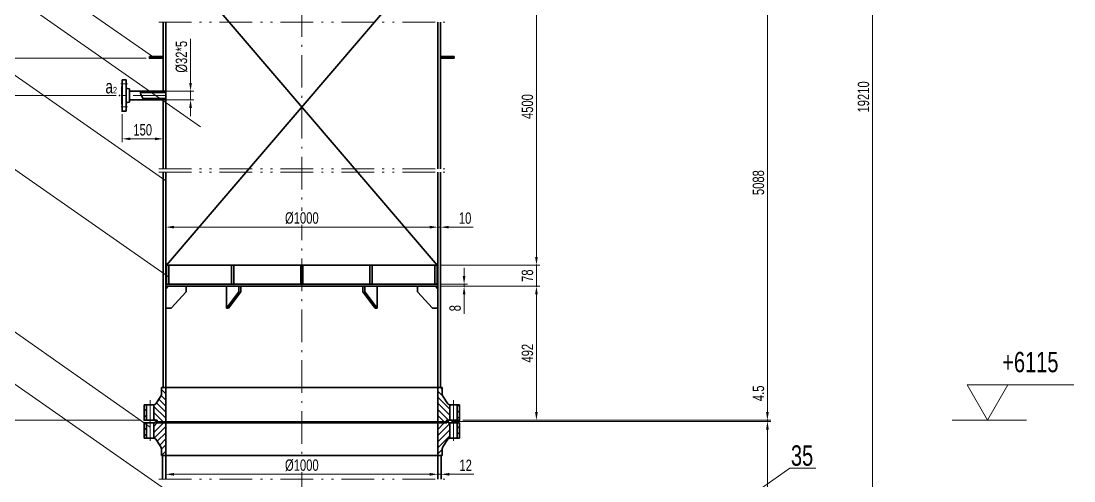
# Model space of a CAD drawing. Header units: millimetres. Extents: x 3739 to 16354, y -2005 to 15830.
# Drawn here: x 5807 to 9677, y 5133 to 6823 of the extents above; entities that cross this region are included whole.
import ezdxf

# ---------------------------------------------------------------- set-up
doc = ezdxf.new("R2010")
doc.units = ezdxf.units.MM
doc.header["$LTSCALE"] = 10
doc.linetypes.add('ACAD_ISO10W100', pattern=[18.7, 12, -3, 0.7, -3])
doc.linetypes.add('ACAD_ISO12W100', pattern=[22.4, 12, -3, 0.7, -3, 0.7, -3])
for name, color, linetype, lineweight in [('中心线', 1, 'ACAD_ISO10W100', 18), ('剖面线', 5, 'Continuous', 15), ('双点划线', 3, 'ACAD_ISO12W100', 18), ('实线层', 2, 'Continuous', 35), ('标注', 7, 'Continuous', 18)]:
    doc.layers.add(name, color=color, linetype=linetype, lineweight=lineweight)
doc.styles.add('HGCAD', font='HGCAD.SHX', dxfattribs={"width": 0.75, "bigfont": 'HZTXT.SHX'})
doc.dimstyles.new('HGCAD$0', dxfattribs={"dimtxt": 3.5, "dimasz": 2.5, "dimexe": 1, "dimexo": 1, "dimgap": 1, "dimtad": 1, "dimdec": 1, "dimdsep": 46, "dimtxsty": 'HGCAD', "dimcen": 0, "dimclrd": 130, "dimclre": 130, "dimclrt": 3, "dimadec": 1, "dimazin": 0, "dimtfac": 0.714286, "dimtmove": 0, "dimatfit": 1, "dimfxl": 0, "dimtzin": 0, "dimlwd": -1, "dimlwe": -1, "dimarcsym": 0})

# ---------------------------------------------------------------- blocks, each defined once
blk = doc.blocks.new('*D73')
at = {"color": 0, "ltscale": 15}
for p in [(7376.7, 5351.9), (8375.4, 2772.9), (8550.3, 2772.9)]:
    blk.add_point(p, dxfattribs=at)
at = {"layer": '标注', "color": 130, "ltscale": 15}
for p, q in [((7388.7, 5351.9), (8562.3, 5351.9)), ((8550.3, 5321.9), (8550.3, 2802.9)), ((8387.4, 2772.9), (8562.3, 2772.9))]:
    blk.add_line(p, q, dxfattribs=at)
for points in [[(8545.3, 5321.9), (8555.3, 5321.9), (8550.3, 5351.9)], [(8545.3, 2802.9), (8555.3, 2802.9), (8550.3, 2772.9)]]:
    blk.add_solid(points, dxfattribs=at)
at = {"layer": '标注', "color": 3, "ltscale": 15, "insert": (8517.3, 4062.4), "char_height": 42, "attachment_point": 5, "rotation": 90, "style": 'HGCAD', "bg_fill": 3, "box_fill_scale": 1.1, "bg_fill_color": 256, "bg_fill_true_color": 13158600, "bg_fill_transparency": 1457}
blk.add_mtext('3200', dxfattribs=at)
blk = doc.blocks.new('*D75')
at = {"color": 0, "ltscale": 15}
for p in [(6338.7, 5182.4), (7338.7, 5182.4), (7338.7, 5157.3)]:
    blk.add_point(p, dxfattribs=at)
at = {"layer": '标注', "color": 130, "ltscale": 15}
for p, q in [((6338.7, 5170.4), (6338.7, 5145.3)), ((6368.7, 5157.3), (7308.7, 5157.3)), ((7338.7, 5170.4), (7338.7, 5145.3))]:
    blk.add_line(p, q, dxfattribs=at)
for points in [[(6368.7, 5162.3), (6368.7, 5152.3), (6338.7, 5157.3)], [(7308.7, 5162.3), (7308.7, 5152.3), (7338.7, 5157.3)]]:
    blk.add_solid(points, dxfattribs=at)
at = {"layer": '标注', "color": 3, "ltscale": 15, "insert": (6838.7, 5190.3), "char_height": 42, "attachment_point": 5, "style": 'HGCAD', "bg_fill": 3, "box_fill_scale": 1.1, "bg_fill_color": 256, "bg_fill_true_color": 13158600, "bg_fill_transparency": 1482}
blk.add_mtext('%%C1000', dxfattribs=at)
blk = doc.blocks.new('*D76')
at = {"color": 0, "ltscale": 15}
for p in [(7338.7, 5157.3), (7350.7, 5157.3), (7350.7, 5157.3)]:
    blk.add_point(p, dxfattribs=at)
at = {"layer": '标注', "color": 130, "ltscale": 15}
for p, q in [((7308.7, 5157.3), (7278.7, 5157.3)), ((7338.7, 5157.3), (7350.7, 5157.3)), ((7380.7, 5157.3), (7471.1, 5157.3))]:
    blk.add_line(p, q, dxfattribs=at)
for points in [[(7308.7, 5162.3), (7308.7, 5152.3), (7338.7, 5157.3)], [(7380.7, 5162.3), (7380.7, 5152.3), (7350.7, 5157.3)]]:
    blk.add_solid(points, dxfattribs=at)
at = {"layer": '标注', "color": 3, "ltscale": 15, "insert": (7440.9, 5190.3), "char_height": 42, "attachment_point": 5, "style": 'HGCAD', "bg_fill": 3, "box_fill_scale": 1.1, "bg_fill_color": 256, "bg_fill_true_color": 13158600, "bg_fill_transparency": 1497}
blk.add_mtext('12', dxfattribs=at)
blk = doc.blocks.new('*D80')
at = {"color": 0, "ltscale": 15}
for p in [(7338.7, 5848.4), (7701.1, 5848.4), (7418.7, 5356.4)]:
    blk.add_point(p, dxfattribs=at)
at = {"layer": '标注', "color": 130, "ltscale": 15}
for p, q in [((7350.7, 5848.4), (7713.1, 5848.4)), ((7701.1, 5386.4), (7701.1, 5818.4)), ((7430.7, 5356.4), (7713.1, 5356.4))]:
    blk.add_line(p, q, dxfattribs=at)
for points in [[(7696.1, 5818.4), (7706.1, 5818.4), (7701.1, 5848.4)], [(7696.1, 5386.4), (7706.1, 5386.4), (7701.1, 5356.4)]]:
    blk.add_solid(points, dxfattribs=at)
at = {"layer": '标注', "color": 3, "ltscale": 15, "insert": (7668.1, 5602.4), "char_height": 42, "attachment_point": 5, "rotation": 90, "style": 'HGCAD', "bg_fill": 3, "box_fill_scale": 1.1, "bg_fill_color": 256, "bg_fill_true_color": 13158600, "bg_fill_transparency": 1542}
blk.add_mtext('492', dxfattribs=at)
blk = doc.blocks.new('*D81')
at = {"color": 0, "ltscale": 15}
blk.add_point((7336.2, 5926.4), dxfattribs=at)
at = {"layer": '标注', "color": 130, "ltscale": 15}
for p, q in [((7701.1, 5956.4), (7701.1, 5986.4)), ((7348.2, 5926.4), (7713.1, 5926.4)), ((7701.1, 5848.4), (7701.1, 5926.4)), ((7701.1, 5818.4), (7701.1, 5788.4))]:
    blk.add_line(p, q, dxfattribs=at)
for points in [[(7696.1, 5956.4), (7706.1, 5956.4), (7701.1, 5926.4)], [(7696.1, 5818.4), (7706.1, 5818.4), (7701.1, 5848.4)]]:
    blk.add_solid(points, dxfattribs=at)
at = {"layer": '标注', "color": 3, "ltscale": 15, "insert": (7668.1, 5887.4), "char_height": 42, "attachment_point": 5, "rotation": 90, "style": 'HGCAD', "bg_fill": 3, "box_fill_scale": 1.1, "bg_fill_color": 256, "bg_fill_true_color": 13158600, "bg_fill_transparency": 1552}
blk.add_mtext('78', dxfattribs=at)
at = {"color": 0, "ltscale": 15}
for p in [(7701.1, 5926.4), (7701.1, 5848.4)]:
    blk.add_point(p, dxfattribs=at)
blk = doc.blocks.new('*D82')
at = {"color": 0, "ltscale": 15}
for p in [(7338.7, 7091.4), (7701.1, 7091.4), (7701.1, 5926.4)]:
    blk.add_point(p, dxfattribs=at)
at = {"layer": '标注', "color": 130, "ltscale": 15}
for p, q in [((7350.7, 7091.4), (7713.1, 7091.4)), ((7701.1, 5956.4), (7701.1, 7061.4))]:
    blk.add_line(p, q, dxfattribs=at)
for points in [[(7696.1, 7061.4), (7706.1, 7061.4), (7701.1, 7091.4)], [(7696.1, 5956.4), (7706.1, 5956.4), (7701.1, 5926.4)]]:
    blk.add_solid(points, dxfattribs=at)
at = {"layer": '标注', "color": 3, "ltscale": 15, "insert": (7668.1, 6508.9), "char_height": 42, "attachment_point": 5, "rotation": 90, "style": 'HGCAD', "bg_fill": 3, "box_fill_scale": 1.1, "bg_fill_color": 256, "bg_fill_true_color": 13158600, "bg_fill_transparency": 1562}
blk.add_mtext('4500', dxfattribs=at)
blk = doc.blocks.new('*D83')
at = {"color": 0, "ltscale": 15}
for p in [(7338.7, 5856.4), (7338.7, 5848.4), (7435.2, 5848.4)]:
    blk.add_point(p, dxfattribs=at)
at = {"layer": '标注', "color": 130, "ltscale": 15}
for p, q in [((7435.2, 5886.4), (7435.2, 5916.4)), ((7350.7, 5856.4), (7447.2, 5856.4)), ((7350.7, 5848.4), (7447.2, 5848.4)), ((7435.2, 5856.4), (7435.2, 5848.4)), ((7435.2, 5818.4), (7435.2, 5747.4))]:
    blk.add_line(p, q, dxfattribs=at)
for points in [[(7430.2, 5886.4), (7440.2, 5886.4), (7435.2, 5856.4)], [(7430.2, 5818.4), (7440.2, 5818.4), (7435.2, 5848.4)]]:
    blk.add_solid(points, dxfattribs=at)
at = {"layer": '标注', "color": 3, "ltscale": 15, "insert": (7402.2, 5767.9), "char_height": 42, "attachment_point": 5, "rotation": 90, "style": 'HGCAD', "bg_fill": 3, "box_fill_scale": 1.1, "bg_fill_color": 256, "bg_fill_true_color": 13158600, "bg_fill_transparency": 1577}
blk.add_mtext('8', dxfattribs=at)
blk = doc.blocks.new('*D84')
at = {"color": 0, "ltscale": 15}
for p in [(6338.7, 6065.7), (7338.7, 6065.7), (7338.7, 6065.7)]:
    blk.add_point(p, dxfattribs=at)
at = {"layer": '标注', "color": 130, "ltscale": 15}
blk.add_line((6368.7, 6065.7), (7308.7, 6065.7), dxfattribs=at)
for points in [[(6368.7, 6070.7), (6368.7, 6060.7), (6338.7, 6065.7)], [(7308.7, 6070.7), (7308.7, 6060.7), (7338.7, 6065.7)]]:
    blk.add_solid(points, dxfattribs=at)
at = {"layer": '标注', "color": 3, "ltscale": 15, "insert": (6838.7, 6098.7), "char_height": 42, "attachment_point": 5, "style": 'HGCAD', "bg_fill": 3, "box_fill_scale": 1.1, "bg_fill_color": 256, "bg_fill_true_color": 13158600, "bg_fill_transparency": 1587}
blk.add_mtext('%%c1000', dxfattribs=at)
blk = doc.blocks.new('*D85')
at = {"color": 0, "ltscale": 15}
for p in [(7338.7, 6065.7), (7348.7, 6065.7), (7348.7, 6065.7)]:
    blk.add_point(p, dxfattribs=at)
at = {"layer": '标注', "color": 130, "ltscale": 15}
for p, q in [((7308.7, 6065.7), (7278.7, 6065.7)), ((7338.7, 6065.7), (7348.7, 6065.7)), ((7378.7, 6065.7), (7469.1, 6065.7))]:
    blk.add_line(p, q, dxfattribs=at)
for points in [[(7308.7, 6070.7), (7308.7, 6060.7), (7338.7, 6065.7)], [(7378.7, 6070.7), (7378.7, 6060.7), (7348.7, 6065.7)]]:
    blk.add_solid(points, dxfattribs=at)
at = {"layer": '标注', "color": 3, "ltscale": 15, "insert": (7438.9, 6098.7), "char_height": 42, "attachment_point": 5, "style": 'HGCAD', "bg_fill": 3, "box_fill_scale": 1.1, "bg_fill_color": 256, "bg_fill_true_color": 13158600, "bg_fill_transparency": 1602}
blk.add_mtext('10', dxfattribs=at)
blk = doc.blocks.new('*D86')
at = {"color": 0, "ltscale": 15}
for p in [(8550.3, 5356.4), (8550.3, 5356.4), (8550.3, 5351.9)]:
    blk.add_point(p, dxfattribs=at)
at = {"layer": '标注', "color": 130, "ltscale": 15}
for p, q in [((8550.3, 5386.4), (8550.3, 5493.7)), ((8550.3, 5351.9), (8550.3, 5356.4)), ((8550.3, 5321.9), (8550.3, 5291.9))]:
    blk.add_line(p, q, dxfattribs=at)
for points in [[(8545.3, 5386.4), (8555.3, 5386.4), (8550.3, 5356.4)], [(8545.3, 5321.9), (8555.3, 5321.9), (8550.3, 5351.9)]]:
    blk.add_solid(points, dxfattribs=at)
at = {"layer": '标注', "color": 3, "ltscale": 15, "insert": (8517.3, 5455), "char_height": 42, "attachment_point": 5, "rotation": 90, "style": 'HGCAD', "bg_fill": 3, "box_fill_scale": 1.1, "bg_fill_color": 256, "bg_fill_true_color": 13158600, "bg_fill_transparency": 1612}
blk.add_mtext('4.5', dxfattribs=at)
blk = doc.blocks.new('*D94')
at = {"color": 0, "ltscale": 15}
for p in [(7376.7, 7102.4), (7418.7, 5356.4), (8550.3, 5356.4)]:
    blk.add_point(p, dxfattribs=at)
at = {"layer": '标注', "color": 130, "ltscale": 15}
for p, q in [((7388.7, 7102.4), (8562.3, 7102.4)), ((8550.3, 7072.4), (8550.3, 5386.4)), ((7430.7, 5356.4), (8562.3, 5356.4))]:
    blk.add_line(p, q, dxfattribs=at)
for points in [[(8545.3, 7072.4), (8555.3, 7072.4), (8550.3, 7102.4)], [(8545.3, 5386.4), (8555.3, 5386.4), (8550.3, 5356.4)]]:
    blk.add_solid(points, dxfattribs=at)
at = {"layer": '标注', "color": 3, "ltscale": 15, "insert": (8517.3, 6229.4), "char_height": 42, "attachment_point": 5, "rotation": 90, "style": 'HGCAD', "bg_fill": 3, "box_fill_scale": 1.1, "bg_fill_color": 256, "bg_fill_true_color": 13158600, "bg_fill_transparency": 1707}
blk.add_mtext('5088', dxfattribs=at)
blk = doc.blocks.new('*D118')
at = {"color": 0, "ltscale": 15}
for p in [(6178.7, 6492.5), (6328.7, 6492.5), (6328.7, 6390.3)]:
    blk.add_point(p, dxfattribs=at)
at = {"layer": '标注', "color": 130, "ltscale": 15}
for p, q in [((6178.7, 6480.5), (6178.7, 6378.3)), ((6328.7, 6480.5), (6328.7, 6378.3)), ((6208.7, 6390.3), (6298.7, 6390.3))]:
    blk.add_line(p, q, dxfattribs=at)
for points in [[(6208.7, 6395.3), (6208.7, 6385.3), (6178.7, 6390.3)], [(6298.7, 6395.3), (6298.7, 6385.3), (6328.7, 6390.3)]]:
    blk.add_solid(points, dxfattribs=at)
at = {"layer": '标注', "color": 3, "ltscale": 15, "insert": (6253.7, 6423.3), "char_height": 42, "attachment_point": 5, "style": 'HGCAD', "bg_fill": 3, "box_fill_scale": 1.1, "bg_fill_color": 256, "bg_fill_true_color": 13158600, "bg_fill_transparency": 1982}
blk.add_mtext('150', dxfattribs=at)
blk = doc.blocks.new('*D119')
at = {"color": 0, "ltscale": 15}
for p in [(6242.5, 6566), (6429.6, 6566), (6242.5, 6534)]:
    blk.add_point(p, dxfattribs=at)
at = {"layer": '标注', "color": 130, "ltscale": 15}
for p, q in [((6429.6, 6596), (6429.6, 6757.8)), ((6254.5, 6566), (6441.6, 6566)), ((6429.6, 6534), (6429.6, 6566)), ((6254.5, 6534), (6441.6, 6534)), ((6429.6, 6504), (6429.6, 6474))]:
    blk.add_line(p, q, dxfattribs=at)
for points in [[(6424.6, 6596), (6434.6, 6596), (6429.6, 6566)], [(6424.6, 6504), (6434.6, 6504), (6429.6, 6534)]]:
    blk.add_solid(points, dxfattribs=at)
at = {"layer": '标注', "color": 3, "ltscale": 15, "insert": (6396.6, 6691.9), "char_height": 42, "attachment_point": 5, "rotation": 90, "style": 'HGCAD', "bg_fill": 3, "box_fill_scale": 1.1, "bg_fill_color": 256, "bg_fill_true_color": 13158600, "bg_fill_transparency": 1992}
blk.add_mtext('%%C32*5', dxfattribs=at)
blk = doc.blocks.new('*D130')
at = {"color": 0, "ltscale": 15}
for p in [(6168.7, 6550), (5742.4, 5356.4), (6258.7, 5356.4)]:
    blk.add_point(p, dxfattribs=at)
at = {"layer": '标注', "color": 130, "ltscale": 15}
for p, q in [((6156.7, 6550), (5730.4, 6550)), ((5742.4, 6520), (5742.4, 5386.4)), ((6246.7, 5356.4), (5730.4, 5356.4))]:
    blk.add_line(p, q, dxfattribs=at)
for points in [[(5737.4, 6520), (5747.4, 6520), (5742.4, 6550)], [(5737.4, 5386.4), (5747.4, 5386.4), (5742.4, 5356.4)]]:
    blk.add_solid(points, dxfattribs=at)
at = {"layer": '标注', "color": 3, "ltscale": 15, "insert": (5709.4, 5953.2), "char_height": 42, "attachment_point": 5, "rotation": 90, "style": 'HGCAD', "bg_fill": 3, "box_fill_scale": 1.1, "bg_fill_color": 256, "bg_fill_true_color": 13158600, "bg_fill_transparency": 2107}
blk.add_mtext('1550', dxfattribs=at)
blk = doc.blocks.new('*D131')
at = {"color": 0, "ltscale": 15}
for p in [(5742.4, 7102.4), (6300.7, 7102.4), (6278.7, 6687)]:
    blk.add_point(p, dxfattribs=at)
at = {"layer": '标注', "color": 130, "ltscale": 15}
for p, q in [((6288.7, 7102.4), (5730.4, 7102.4)), ((5742.4, 6717), (5742.4, 7072.4)), ((6266.7, 6687), (5730.4, 6687))]:
    blk.add_line(p, q, dxfattribs=at)
for points in [[(5737.4, 7072.4), (5747.4, 7072.4), (5742.4, 7102.4)], [(5737.4, 6717), (5747.4, 6717), (5742.4, 6687)]]:
    blk.add_solid(points, dxfattribs=at)
at = {"layer": '标注', "color": 3, "ltscale": 15, "insert": (5709.4, 6894.7), "char_height": 42, "attachment_point": 5, "rotation": 90, "style": 'HGCAD', "bg_fill": 3, "box_fill_scale": 1.1, "bg_fill_color": 256, "bg_fill_true_color": 13158600, "bg_fill_transparency": 2122}
blk.add_mtext('2540', dxfattribs=at)
blk = doc.blocks.new('*D136')
at = {"color": 0, "ltscale": 15}
for p in [(6981.2, 13030.9), (7721.2, 57.9), (8936.5, 57.9)]:
    blk.add_point(p, dxfattribs=at)
at = {"layer": '标注', "color": 130, "ltscale": 15}
for p, q in [((6993.2, 13030.9), (8948.5, 13030.9)), ((8936.5, 13000.9), (8936.5, 87.9)), ((7733.2, 57.9), (8948.5, 57.9))]:
    blk.add_line(p, q, dxfattribs=at)
for points in [[(8931.5, 13000.9), (8941.5, 13000.9), (8936.5, 13030.9)], [(8931.5, 87.9), (8941.5, 87.9), (8936.5, 57.9)]]:
    blk.add_solid(points, dxfattribs=at)
at = {"layer": '标注', "color": 3, "ltscale": 15, "insert": (8903.5, 6544.4), "char_height": 42, "attachment_point": 5, "rotation": 90, "style": 'HGCAD', "bg_fill": 3, "box_fill_scale": 1.1, "bg_fill_color": 256, "bg_fill_true_color": 13158600, "bg_fill_transparency": 2192}
blk.add_mtext('19210', dxfattribs=at)

msp = doc.modelspace()

# ---------------------------------------------------------------- hatches: boundary and pattern name
at = {"layer": '剖面线', "ltscale": 15}
h = msp.add_hatch(dxfattribs=at)
h.set_pattern_fill('ANSI31', color=256, scale=5, angle=90, style=0)
h.set_pattern_definition([(135, (3738.5, -2004.868), (-11.22532, -11.22532), [])])
h.paths.add_polyline_path([(6267.71, 5412.39), (6258.71, 5412.39), (6258.71, 5356.39), (6267.71, 5356.39)])
h.paths.add_polyline_path([(6338.71, 5476.39), (6322.71, 5476.39), (6322.71, 5450.95, -0.1453801), (6320.77, 5444.4), (6302.2, 5415.9, -0.1773161), (6294.71, 5412.43), (6294.71, 5356.39), (6307.21, 5356.39), (6307.21, 5350.39), (6338.71, 5350.39), (6338.71, 5356.39)])
h.paths.add_polyline_path([(7418.71, 5412.39), (7409.71, 5412.39), (7409.71, 5356.39), (7418.71, 5356.39)])
h.paths.add_polyline_path([(7382.71, 5412.43, -0.1773161), (7375.23, 5415.9), (7356.66, 5444.4, -0.1453801), (7354.71, 5450.95), (7354.71, 5476.39), (7338.71, 5476.39), (7338.71, 5356.39), (7338.71, 5350.39), (7370.21, 5350.39), (7370.21, 5356.39), (7382.71, 5356.39)])
h = msp.add_hatch(dxfattribs=at)
h.set_pattern_fill('ANSI31', color=256, scale=5, style=0)
h.set_pattern_definition([(45, (3738.5, -2004.868), (-11.22532, 11.22532), [])])
h.paths.add_polyline_path([(6267.71, 5345.87), (6258.71, 5345.87), (6258.71, 5289.87), (6267.71, 5289.87)])
h.paths.add_polyline_path([(6338.71, 5345.87), (6305.71, 5345.87), (6305.71, 5351.87), (6300.71, 5351.87), (6300.71, 5345.87), (6294.71, 5345.87), (6294.71, 5289.83, -0.1773161), (6302.2, 5286.35), (6320.77, 5257.86, -0.1453801), (6322.71, 5251.3), (6322.71, 5225.87), (6338.71, 5225.87)])
h.paths.add_polyline_path([(7382.71, 5345.87), (7376.71, 5345.87), (7376.71, 5351.87), (7371.71, 5351.87), (7371.71, 5345.87), (7338.71, 5345.87), (7338.71, 5225.87), (7354.71, 5225.87), (7354.71, 5251.3, -0.1453801), (7356.66, 5257.86), (7375.23, 5286.35, -0.1773161), (7382.71, 5289.83)])
h.paths.add_polyline_path([(7418.71, 5345.87), (7409.71, 5345.87), (7409.71, 5289.87), (7418.71, 5289.87)])

# ---------------------------------------------------------------- linework, layer by layer
at = {"layer": '中心线'}
for p, q in [((6838.71, 33.49), (6838.71, 13056.9)), ((6281.21, 5356.39), (6281.21, 5429.96)), ((7396.21, 5356.39), (7396.21, 5429.96)), ((6281.21, 5353.77), (6281.21, 5280.2)), ((7396.21, 5353.77), (7396.21, 5280.2))]:
    msp.add_line(p, q, dxfattribs=at)
at = {"layer": '中心线', "color": 1, "linetype": 'ACAD_ISO10W100'}
for p, q in [((6197.71, 6592.48), (6172.86, 6592.48)), ((6338.71, 6549.98), (6168.68, 6549.98)), ((6197.71, 6507.48), (6174.24, 6507.48))]:
    msp.add_line(p, q, dxfattribs=at)
at = {"layer": '双点划线'}
for p, q in [((6312.58, 6819.5), (7364.84, 6819.5)), ((6312.58, 6280.46), (7364.84, 6280.46)), ((6312.58, 6268.46), (7364.84, 6268.46)), ((6312.58, 5138.89), (7364.84, 5138.89))]:
    msp.add_line(p, q, dxfattribs=at)
at = {"layer": '实线层'}
for p, q in [((6328.71, 6565.98), (6328.71, 6819.5)), ((6338.71, 6280.46), (6338.71, 6819.5)), ((7338.71, 6280.46), (7338.71, 6819.5)), ((7348.71, 6280.46), (7348.71, 6819.5)), ((6278.71, 6686.96), (6278.71, 6692.96)), ((6278.71, 6692.96), (6328.71, 6692.96)), ((6328.71, 6686.96), (6278.71, 6686.96)), ((7398.71, 6692.96), (7348.71, 6692.96)), ((7348.71, 6686.96), (7398.71, 6686.96)), ((7398.71, 6686.96), (7398.71, 6692.96)), ((6178.71, 6582.48), (6176.71, 6582.48)), ((6176.71, 6582.48), (6176.71, 6517.48)), ((6176.71, 6582.48), (6176.71, 6517.48)), ((6192.71, 6607.48), (6178.71, 6607.48)), ((6178.71, 6607.48), (6178.71, 6582.48)), ((6178.71, 6492.48), (6178.71, 6582.48)), ((6192.71, 6607.48), (6192.71, 6579.52)), ((6192.71, 6492.48), (6192.71, 6579.52)), ((6204.71, 6574.5), (6196.22, 6575.55)), ((6204.71, 6574.5), (6204.71, 6525.45)), ((6204.71, 6565.98), (6338.71, 6565.98)), ((6245.37, 6560.98), (6338.71, 6560.98)), ((6176.71, 6517.48), (6178.71, 6517.48)), ((6204.71, 6525.45), (6196.22, 6524.41)), ((6204.71, 6533.98), (6338.71, 6533.98)), ((6253.84, 6538.98), (6338.71, 6538.98)), ((6328.71, 6492.48), (6328.71, 6533.98)), ((6328.71, 6280.46), (6328.71, 6533.98)), ((6192.71, 6492.48), (6178.71, 6492.48)), ((6328.71, 5476.39), (6328.71, 6268.46)), ((6338.71, 5476.39), (6338.71, 6268.46)), ((7338.71, 5476.39), (7338.71, 6268.46)), ((7348.71, 5476.39), (7348.71, 6268.46)), ((6341.21, 5856.39), (6341.21, 5926.39)), ((6341.21, 5926.39), (6349.21, 5926.39)), ((6349.21, 5856.39), (6349.21, 5926.39)), ((6349.21, 5926.39), (7328.21, 5926.39)), ((6580.71, 5856.39), (6580.71, 5926.39)), ((6588.71, 5926.39), (6580.71, 5926.39)), ((6588.71, 5856.39), (6588.71, 5926.39)), ((6834.71, 5856.39), (6834.71, 5926.39)), ((6834.71, 5926.39), (6842.71, 5926.39)), ((6842.71, 5856.39), (6842.71, 5926.39)), ((7088.71, 5856.39), (7088.71, 5926.39)), ((7088.71, 5926.39), (7096.71, 5926.39)), ((7096.71, 5856.39), (7096.71, 5926.39)), ((7328.21, 5856.39), (7328.21, 5926.39)), ((7336.21, 5926.39), (7328.21, 5926.39)), ((7336.21, 5856.39), (7336.21, 5926.39)), ((6338.71, 5856.39), (6838.71, 5856.39)), ((6338.71, 5848.39), (6838.71, 5848.39)), ((6562.1, 5848.39), (6562.1, 5768.39)), ((6606.53, 5848.39), (6606.53, 5828.39)), ((6614.53, 5848.39), (6614.53, 5828.39)), ((7338.71, 5856.39), (6838.71, 5856.39)), ((7338.71, 5848.39), (6838.71, 5848.39)), ((7062.9, 5848.39), (7062.9, 5828.39)), ((7070.9, 5848.39), (7070.9, 5828.39)), ((7115.33, 5848.39), (7115.33, 5768.39)), ((6606.53, 5828.39), (6562.1, 5768.39)), ((6614.53, 5828.39), (6568.59, 5768.39)), ((7062.9, 5828.39), (7108.83, 5768.39)), ((7070.9, 5828.39), (7115.33, 5768.39)), ((6568.59, 5768.39), (6562.1, 5768.39)), ((7108.83, 5768.39), (7115.33, 5768.39)), ((6338.71, 5476.39), (6322.71, 5476.39)), ((6322.71, 5476.39), (6322.71, 5450.95)), ((6338.71, 5356.39), (6338.71, 5476.39)), ((6338.71, 5476.39), (6838.71, 5476.39)), ((7338.71, 5476.39), (6838.71, 5476.39)), ((7338.71, 5356.39), (7338.71, 5476.39)), ((7338.71, 5476.39), (7354.71, 5476.39)), ((7354.71, 5476.39), (7354.71, 5450.95)), ((6302.2, 5415.9), (6320.77, 5444.4)), ((7375.23, 5415.9), (7356.66, 5444.4)), ((6258.71, 5356.39), (6258.71, 5412.39)), ((6258.71, 5412.39), (6293.71, 5412.39)), ((6267.71, 5356.39), (6267.71, 5412.39)), ((6294.71, 5356.39), (6294.71, 5412.39)), ((7382.71, 5356.39), (7382.71, 5412.39)), ((7418.71, 5412.39), (7383.71, 5412.39)), ((7409.71, 5356.39), (7409.71, 5412.39)), ((7418.71, 5356.39), (7418.71, 5412.39)), ((6307.21, 5356.39), (6258.71, 5356.39)), ((6300.71, 5345.87), (6258.71, 5345.87)), ((6258.71, 5345.87), (6258.71, 5289.87)), ((6267.71, 5345.87), (6267.71, 5289.87)), ((6294.71, 5345.87), (6294.71, 5289.87)), ((6305.71, 5351.87), (6300.71, 5351.87)), ((6300.71, 5351.87), (6300.71, 5345.87)), ((6305.71, 5345.87), (6305.71, 5351.87)), ((6338.71, 5345.87), (6305.71, 5345.87)), ((6307.21, 5356.39), (6307.21, 5350.39)), ((6307.21, 5350.39), (6838.71, 5350.39)), ((6338.71, 5350.39), (6338.71, 5356.39)), ((6838.71, 5345.87), (6338.71, 5345.87)), ((6338.71, 5345.87), (6338.71, 5225.87)), ((7370.21, 5350.39), (6838.71, 5350.39)), ((6838.71, 5345.87), (7338.71, 5345.87)), ((7338.71, 5350.39), (7338.71, 5356.39)), ((7338.71, 5345.87), (7338.71, 5225.87)), ((7338.71, 5345.87), (7371.71, 5345.87)), ((7370.21, 5356.39), (7418.71, 5356.39)), ((7370.21, 5356.39), (7370.21, 5350.39)), ((7371.71, 5345.87), (7371.71, 5351.87)), ((7371.71, 5351.87), (7376.71, 5351.87)), ((7376.71, 5351.87), (7376.71, 5345.87)), ((7376.71, 5345.87), (7418.71, 5345.87)), ((7382.71, 5345.87), (7382.71, 5289.87)), ((7409.71, 5345.87), (7409.71, 5289.87)), ((7418.71, 5345.87), (7418.71, 5289.87)), ((6258.71, 5289.87), (6293.71, 5289.87)), ((6302.2, 5286.35), (6320.77, 5257.86)), ((7375.23, 5286.35), (7356.66, 5257.86)), ((7418.71, 5289.87), (7383.71, 5289.87)), ((6322.71, 5225.87), (6322.71, 5251.3)), ((6338.71, 5225.87), (6322.71, 5225.87)), ((6326.71, 5138.89), (6326.71, 5225.87)), ((6338.71, 5225.87), (6838.71, 5225.87)), ((6338.71, 5138.89), (6338.71, 5225.87)), ((7338.71, 5225.87), (6838.71, 5225.87)), ((7338.71, 5225.87), (7354.71, 5225.87)), ((7338.71, 5138.89), (7338.71, 5225.87)), ((7350.71, 5138.89), (7350.71, 5225.87)), ((7354.71, 5225.87), (7354.71, 5251.3))]:
    msp.add_line(p, q, dxfattribs=at)
at = {"layer": '实线层', "ltscale": 5}
for p, q in [((6348.76, 5848.39), (6338.76, 5838.39)), ((6413.76, 5848.39), (6348.76, 5848.39)), ((6413.76, 5848.39), (6413.76, 5828.39)), ((7263.66, 5848.39), (7328.66, 5848.39)), ((7263.66, 5848.39), (7263.66, 5828.39)), ((7328.66, 5848.39), (7338.66, 5838.39)), ((6338.76, 5838.39), (6338.76, 5768.39)), ((6413.76, 5828.39), (6358.76, 5768.39)), ((7263.66, 5828.39), (7318.66, 5768.39)), ((7338.66, 5838.39), (7338.66, 5768.39)), ((6338.76, 5768.39), (6358.76, 5768.39)), ((7338.66, 5768.39), (7318.66, 5768.39))]:
    msp.add_line(p, q, dxfattribs=at)
at = {"layer": '实线层'}
for centre, radius, start, end in [((6196.71, 6579.52), 4, 180, 262.99998), ((6196.71, 6520.44), 4, 97.00002, 180), ((6310.71, 5450.95), 12, 326.91313, 0), ((7366.71, 5450.95), 12, 180, 213.08687), ((6293.71, 5424.39), 12, 270, 315), ((7383.71, 5424.39), 12, 225, 270), ((6293.71, 5277.87), 12, 45, 90), ((7383.71, 5277.87), 12, 90, 135), ((6310.71, 5251.3), 12, 0, 33.08687), ((7366.71, 5251.3), 12, 146.91313, 180)]:
    msp.add_arc(centre, radius, start, end, dxfattribs=at)
msp.add_open_spline([(6256.16, 6533.98), (6253.77, 6539.07), (6249.14, 6549.24), (6244.52, 6560.67), (6245.35, 6565.98)], degree=3, knots=[12.4770043, 12.4770043, 12.4770043, 12.4770043, 29.6061369, 45.7233405, 45.7233405, 45.7233405, 45.7233405], dxfattribs=at)
at = {"layer": '标注', "ltscale": 5}
for p, q in [((9358.99, 5356.39), (9283.99, 5486.29)), ((9283.99, 5486.29), (9677.06, 5486.29)), ((9358.99, 5356.39), (9433.99, 5486.29)), ((9229.54, 5356.39), (9502.39, 5356.39))]:
    msp.add_line(p, q, dxfattribs=at)
at = {"layer": '标注', "ltscale": 15}
msp.add_line((8632.98, 5179.93), (8728.64, 5179.93), dxfattribs=at)

# ---------------------------------------------------------------- texts
at = {"layer": '标注', "ltscale": 15, "style": 'HGCAD'}
for s, insert, char_height, width, attachment_point in [('a{\\H0.48x;2}', (6116.82, 6607.29), 50, 53.8522, 1), ('35', (8718.51, 5263.71), 75, 172.9075, 3)]:
    msp.add_mtext(s, dxfattribs=dict(at, insert=insert, char_height=char_height, width=width, attachment_point=attachment_point))
at = {"layer": '标注', "ltscale": 5, "insert": (9620.15, 5607.4), "char_height": 75, "width": 612.486, "attachment_point": 3, "style": 'HGCAD'}
msp.add_mtext('+6115', dxfattribs=at)

# ---------------------------------------------------------------- next in the draw order: dimensions: what is measured, and where the dimension line sits
at = {"layer": '标注', "ltscale": 15}
dim = msp.add_linear_dim(base=(8550.33, 2772.87), p1=(7376.71, 5351.87), p2=(8375.35, 2772.87), angle=90, text='3200', dimstyle='HGCAD$0', override={"dimscale": 12, "dimtdec": 1}, dxfattribs=at)
dim.commit()
dim.dimension.update_dxf_attribs({"geometry": '*D73', "text_midpoint": (8517.33, 4062.37)})
dim = msp.add_linear_dim(base=(7338.71, 5157.29), p1=(6338.71, 5182.38), p2=(7338.71, 5182.38), text='%%C1000', dimstyle='HGCAD$0', override={"dimscale": 12, "dimtdec": 1}, dxfattribs=at)
dim.commit()
dim.dimension.update_dxf_attribs({"geometry": '*D75', "text_midpoint": (6838.71, 5190.29)})

# ---------------------------------------------------------------- next in the draw order: linework, layer by layer
msp.add_line((7658.12, 4495.78), (8632.99, 5179.93), dxfattribs=at)

# ---------------------------------------------------------------- next in the draw order: dimensions: what is measured, and where the dimension line sits
for base, p1, p2, picture, middle in [((7701.05, 5848.39), (7418.71, 5356.39), (7338.71, 5848.39), '*D80', (7668.05, 5602.39)), ((8550.33, 5356.39), (8550.33, 5351.87), (8550.33, 5356.39), '*D86', (8517.33, 5455.04))]:
    dim = msp.add_linear_dim(base=base, p1=p1, p2=p2, angle=90, dimstyle='HGCAD$0', override={"dimscale": 12, "dimtdec": 1}, dxfattribs=at)
    dim.commit()
    dim.dimension.update_dxf_attribs({"geometry": picture, "text_midpoint": middle})
dim = msp.add_linear_dim(base=(7350.71, 5157.29), p1=(7338.71, 5157.29), p2=(7350.71, 5157.29), dimstyle='HGCAD$0', override={"dimscale": 12, "dimtdec": 1}, dxfattribs=at)
dim.commit()
dim.dimension.update_dxf_attribs({"geometry": '*D76', "text_midpoint": (7440.88, 5190.29)})

# ---------------------------------------------------------------- next in the draw order: dimensions: what is measured, and where the dimension line sits
dim = msp.add_linear_dim(base=(7701.05, 5926.39), p1=(7701.05, 5848.39), p2=(7336.21, 5926.39), angle=90, dimstyle='HGCAD$0', override={"dimscale": 12, "dimtdec": 1}, dxfattribs=at)
dim.commit()
dim.dimension.update_dxf_attribs({"geometry": '*D81', "text_midpoint": (7668.05, 5887.39)})

# ---------------------------------------------------------------- next in the draw order: dimensions: what is measured, and where the dimension line sits
dim = msp.add_linear_dim(base=(7701.05, 7091.43), p1=(7701.05, 5926.39), p2=(7338.71, 7091.43), angle=90, text='4500', dimstyle='HGCAD$0', override={"dimscale": 12, "dimtdec": 1}, dxfattribs=at)
dim.commit()
dim.dimension.update_dxf_attribs({"geometry": '*D82', "text_midpoint": (7668.05, 6508.91)})

# ---------------------------------------------------------------- next in the draw order: linework, layer by layer
at = {"layer": '实线层', "ltscale": 15}
for p, q in [((6338.71, 7091.43), (7336.21, 5926.39)), ((7338.71, 7091.43), (6341.21, 5926.39))]:
    msp.add_line(p, q, dxfattribs=at)

# ---------------------------------------------------------------- next in the draw order: dimensions: what is measured, and where the dimension line sits
at = {"layer": '标注', "ltscale": 15}
dim = msp.add_linear_dim(base=(6328.71, 6390.3), p1=(6178.71, 6492.48), p2=(6328.71, 6492.48), dimstyle='HGCAD$0', override={"dimscale": 12, "dimtdec": 1}, dxfattribs=at)
dim.commit()
dim.dimension.update_dxf_attribs({"geometry": '*D118', "text_midpoint": (6253.71, 6423.3)})
dim = msp.add_linear_dim(base=(7338.71, 6065.71), p1=(6338.71, 6065.71), p2=(7338.71, 6065.71), text='%%c1000', dimstyle='HGCAD$0', override={"dimscale": 12, "dimtdec": 1}, dxfattribs=at)
dim.commit()
dim.dimension.update_dxf_attribs({"geometry": '*D84', "text_midpoint": (6838.71, 6098.71)})
dim = msp.add_linear_dim(base=(7435.2, 5848.39), p1=(7338.71, 5856.39), p2=(7338.71, 5848.39), angle=90, dimstyle='HGCAD$0', override={"dimscale": 12, "dimtdec": 1}, dxfattribs=at)
dim.commit()
dim.dimension.update_dxf_attribs({"geometry": '*D83', "text_midpoint": (7402.2, 5767.91)})

# ---------------------------------------------------------------- next in the draw order: dimensions: what is measured, and where the dimension line sits
dim = msp.add_linear_dim(base=(6429.63, 6565.98), p1=(6242.48, 6533.98), p2=(6242.48, 6565.98), angle=90, text='%%C32*5', dimstyle='HGCAD$0', override={"dimscale": 12, "dimtdec": 1}, dxfattribs=at)
dim.commit()
dim.dimension.update_dxf_attribs({"geometry": '*D119', "text_midpoint": (6396.63, 6691.89)})
dim = msp.add_linear_dim(base=(7348.71, 6065.71), p1=(7338.71, 6065.71), p2=(7348.71, 6065.71), dimstyle='HGCAD$0', override={"dimscale": 12, "dimtdec": 1}, dxfattribs=at)
dim.commit()
dim.dimension.update_dxf_attribs({"geometry": '*D85', "text_midpoint": (7438.88, 6098.71)})

# ---------------------------------------------------------------- next in the draw order: dimensions: what is measured, and where the dimension line sits
for base, p1, p2, text, override, picture, middle in [((5742.38, 7102.39), (6278.71, 6686.96), (6300.71, 7102.39), '2540', {"dimscale": 12}, '*D131', (5709.38, 6894.67)), ((8550.33, 5356.39), (7376.71, 7102.39), (7418.71, 5356.39), '5088', {"dimscale": 12, "dimtdec": 1}, '*D94', (8517.33, 6229.39)), ((5742.38, 5356.39), (6168.68, 6549.98), (6258.71, 5356.39), '1550', {"dimscale": 12}, '*D130', (5709.38, 5953.18))]:
    dim = msp.add_linear_dim(base=base, p1=p1, p2=p2, angle=90, text=text, dimstyle='HGCAD$0', override=override, dxfattribs=at)
    dim.commit()
    dim.dimension.update_dxf_attribs({"geometry": picture, "text_midpoint": middle})

# ---------------------------------------------------------------- next in the draw order: linework, layer by layer
for p, q in [((6296.5, 6687.53), (5503.27, 7242.39)), ((6465.88, 6435.03), (5503.27, 7108.38)), ((6338.71, 6235.44), (5503.27, 6819.33)), ((6348.03, 5882.62), (5503.27, 6473.01)), ((6281.07, 5330.13), (5482.76, 5889.85)), ((6334.18, 5103.57), (5463.87, 5712.25))]:
    msp.add_line(p, q, dxfattribs=at)

# ---------------------------------------------------------------- next in the draw order: dimensions: what is measured, and where the dimension line sits
dim = msp.add_linear_dim(base=(8936.53, 57.87), p1=(6981.21, 13030.94), p2=(7721.21, 57.87), angle=90, text='19210', dimstyle='HGCAD$0', override={"dimscale": 12}, dxfattribs=at)
dim.commit()
dim.dimension.update_dxf_attribs({"geometry": '*D136', "text_midpoint": (8903.53, 6544.41)})

doc.saveas('drawing.dxf')
